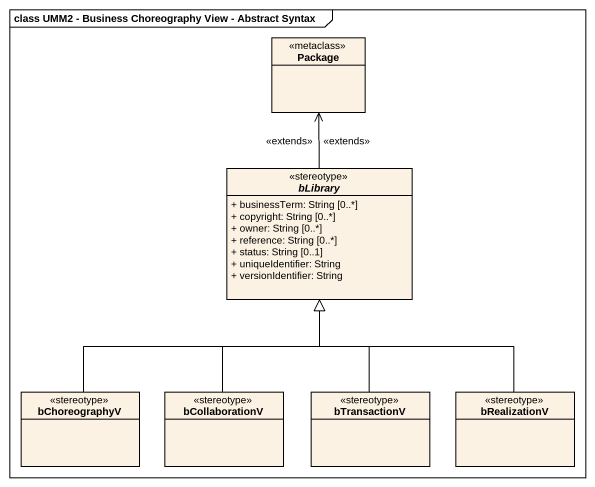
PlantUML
@startuml
mainframe class UMM2 - Business Choreography View - Abstract Syntax
hide circle
hide empty members
skinparam classAttributeIconSize 0
class "Package" as Package_ <<metaclass>>
abstract class bLibrary <<stereotype>> {
  + businessTerm: String [0..*]
  + copyright: String [0..*]
  + owner: String [0..*]
  + reference: String [0..*]
  + status: String [0..1]
  + uniqueIdentifier: String
  + versionIdentifier: String
}
class bChoreographyV <<stereotype>>
class bCollaborationV <<stereotype>>
class bTransactionV <<stereotype>>
class bRealizationV <<stereotype>>
bLibrary -up-> Package_ : <<extends>>
bLibrary -up-> Package_ : <<extends>>
bChoreographyV -up-|> bLibrary
bCollaborationV -up-|> bLibrary
bTransactionV -up-|> bLibrary
bRealizationV -up-|> bLibrary
@enduml
